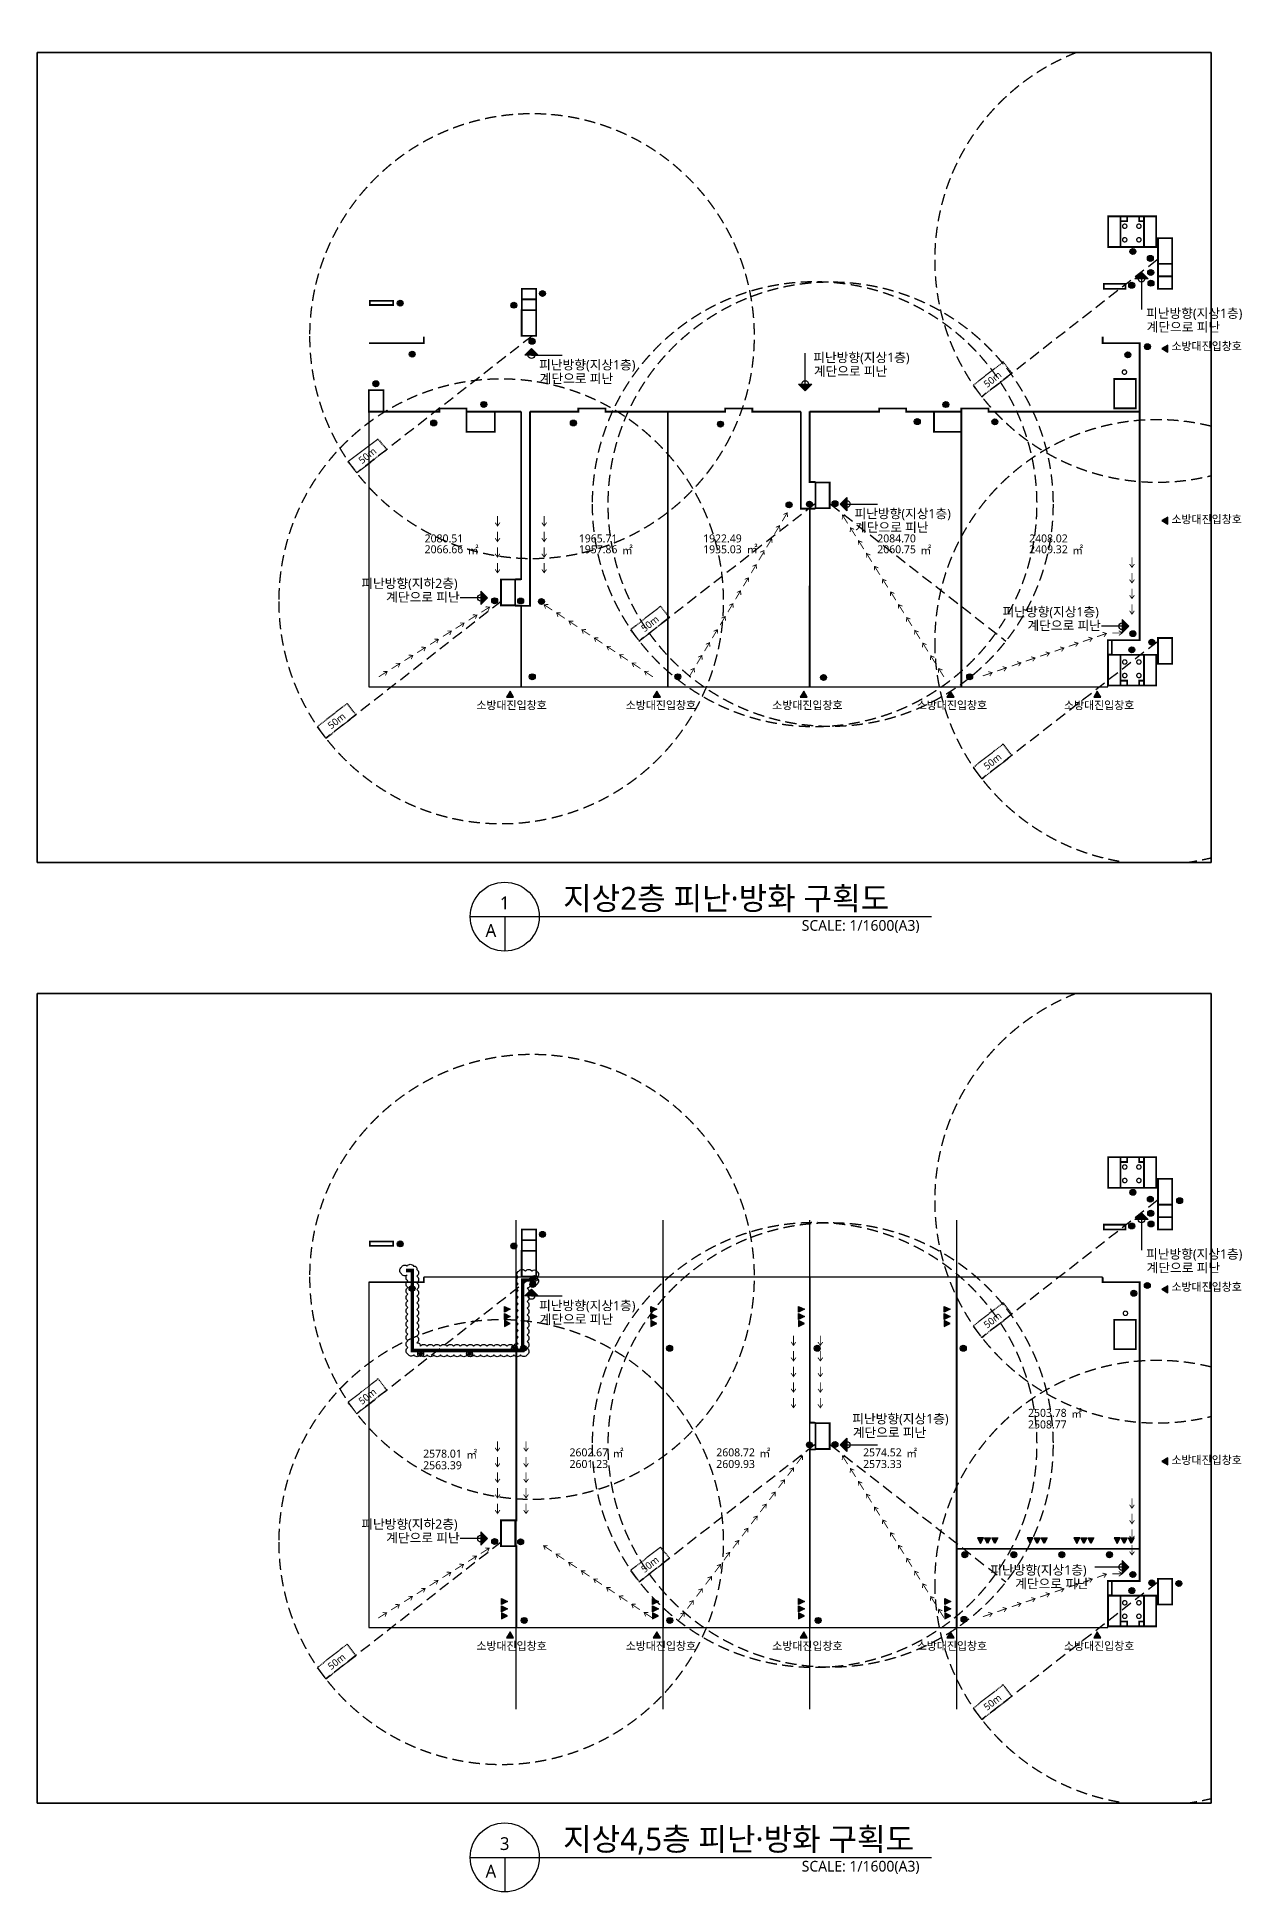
# Model space of a CAD drawing. Header units: millimetres. Extents: x 29268 to 1303829, y 14886 to 432424.
# Drawn here: x 686068 to 956888, y 15263 to 432424 of the extents above; entities that cross this region are included whole.
import ezdxf
from ezdxf.enums import TextEntityAlignment as Align
from ezdxf.xclip import XClip

# ---------------------------------------------------------------- set-up
doc = ezdxf.new("R2010")
doc.units = ezdxf.units.MM
doc.header["$LTSCALE"] = 1000
doc.linetypes.add('HIDDEN', pattern=[0.375, 0.25, -0.125])
doc.linetypes.add('PHANTOM', pattern=[63.5, 31.75, -6.35, 6.35, -6.35, 6.35, -6.35])
doc.layers.get('DEFPOINTS').update_dxf_attribs({"color": 161})
for name, color, linetype in [('151', 151, 'Continuous'), ('LED', 7, 'Continuous'), ('SASAC 도면명', 2, 'Continuous'), ('SYM', 7, 'Continuous'), ('TEXT', 3, 'Continuous'), ('TEXT(노트)', 7, 'Continuous'), ('WORK', 11, 'PHANTOM'), ('방화구획선', 4, 'HIDDEN'), ('방화문', 5, 'Continuous'), ('방화셔터', 6, 'Continuous'), ('방화유리문', 5, 'Continuous'), ('피난동선', 10, 'HIDDEN'), ('피난반경(253)', 253, 'HIDDEN')]:
    doc.layers.add(name, color=color, linetype=linetype)
doc.layers.add('REV', color=1, linetype='Continuous', plot=False)
doc.layers.add('방화면적', color=221, linetype='Continuous', plot=False)
doc.layers.add('SYM(소방-피난관련)', color=7, linetype='Continuous', true_color=0xf53619)
doc.styles.add('나눔바른고딕', font='NanumBarunGothic.ttf')

# ---------------------------------------------------------------- blocks, each defined once
blk = doc.blocks.new('sdfdgfdgfhgfh')
at = {"layer": '방화문', "const_width": 288}
for points in [[(273263, 389897, -0.9798041), (274242, 389897, -0.4204369), (273752, 389397, -0.419496), (273263, 389897, -69.4390682)], [(276453, 389897, -0.9798041), (277433, 389897, -0.4204369), (276943, 389397, -0.419496), (276453, 389897, -69.4390682)], [(273263, 386851, -0.9798041), (274242, 386851, -0.4204369), (273752, 386352, -0.419496), (273263, 386851, -69.4390682)], [(276453, 386851, -0.9798041), (277433, 386851, -0.4204369), (276943, 386352, -0.419496), (276453, 386851, -69.4390682)], [(273263, 291886, -0.9798041), (274242, 291886, -0.4204369), (273752, 291387, -0.419496), (273263, 291886, -69.4390682)], [(276453, 291886, -0.9798041), (277433, 291886, -0.4204369), (276943, 291387, -0.419496), (276453, 291886, -69.4390682)], [(273263, 288841, -0.9798041), (274242, 288841, -0.4204369), (273752, 288341, -0.419496), (273263, 288841, -69.4390682)], [(276453, 288841, -0.9798041), (277433, 288841, -0.4204369), (276943, 288341, -0.419496), (276453, 288841, -69.4390682)]]:
    blk.add_lwpolyline(points, format="xyb", dxfattribs=at)
blk = doc.blocks.new('방화문')
at = {"layer": '방화문'}
h = blk.add_hatch(color=256, dxfattribs=at)
edge = h.paths.add_edge_path()
edge.add_arc((0, 0), 250, 0, 360)
blk.add_circle((0, 0), 250, dxfattribs=at)
blk = doc.blocks.new('sdnjfkndfgkfgfh')
at = {"layer": '방화구획선', "ltscale": 5, "const_width": 400}
for points in [[(270036, 392119), (272786, 392119), (272786, 385219), (270036, 385219)], [(272786, 385219), (278086, 385219), (278086, 392119), (272786, 392119)], [(274286, 391019), (272786, 391019), (272786, 392119), (274286, 392119)], [(278086, 391019), (276986, 391019), (276986, 392119), (278086, 392119)], [(278086, 385219), (280836, 385219), (280836, 392119), (278086, 392119)], [(281236, 387219), (284436, 387219), (284436, 381419), (281236, 381419)], [(281236, 381419), (284436, 381419), (284436, 378619), (281236, 378619)], [(138236, 373444), (141436, 373444), (141436, 375819), (138236, 375819)], [(281236, 378619), (284436, 378619), (284436, 375819), (281236, 375819)], [(141436, 371019), (138236, 371019), (138236, 373444), (141436, 373444)], [(138186, 371019), (141436, 371019), (141436, 365219), (138186, 365219)], [(271361, 355519), (276261, 355519), (276261, 348919), (271361, 348919)], [(204236, 332269), (207436, 332269), (207436, 326469), (204236, 326469)], [(133536, 310419), (136736, 310419), (136736, 304619), (133536, 304619)], [(269936, 296769), (270836, 296769), (270836, 293569), (269936, 293569)], [(281236, 297269), (284436, 297269), (284436, 291469), (281236, 291469)], [(270036, 286569), (272786, 286569), (272786, 293469), (270036, 293469)], [(272786, 293469), (278086, 293469), (278086, 286569), (272786, 286569)], [(278086, 293469), (280836, 293469), (280836, 286569), (278086, 286569)], [(274286, 287669), (272786, 287669), (272786, 286569), (274286, 286569)], [(278086, 287669), (276986, 287669), (276986, 286569), (278086, 286569)]]:
    blk.add_lwpolyline(points, close=True, dxfattribs=at)
blk = doc.blocks.new('A$C67C317E9')
at = {"layer": '피난반경(253)', "linetype": 'HIDDEN', "ltscale": 10}
blk.add_line((0, 0), (-45315, -21131), dxfattribs=at)
blk.add_circle((0, 0), 50000, dxfattribs=at)
blk = doc.blocks.new('A$C7CDE0298')
at = {"layer": 'SYM(소방-피난관련)'}
h = blk.add_hatch(color=256, dxfattribs=at)
h.dxf.hatch_style = 1
h.paths.add_polyline_path([(1000, 866), (0, 866), (500, 0)])
blk.add_lwpolyline([(500, 0), (0, 866), (1000, 866), (500, 0)], dxfattribs=at)
blk = doc.blocks.new('방화셔터')
at = {"layer": '방화셔터'}
h = blk.add_hatch(color=4, dxfattribs=at)
h.paths.add_polyline_path([(-600, 0), (-350, -500), (-850, -500)])
h.paths.add_polyline_path([(600, 0), (350, -500), (850, -500)])
h.paths.add_polyline_path([(0, 0), (-250, -500), (250, -500)])
at = {"layer": '방화셔터', "color": 4}
for points in [[(-600, 0), (-350, -500), (-850, -500)], [(0, 0), (-250, -500), (250, -500)], [(600, 0), (350, -500), (850, -500)]]:
    blk.add_lwpolyline(points, close=True, dxfattribs=at)
blk = doc.blocks.new('피난유도등')
at = {"layer": '방화유리문'}
h = blk.add_hatch(color=256, dxfattribs=at)
edge = h.paths.add_edge_path()
edge.add_arc((0, 0), 367, 0, 360)
for radius in [667, 367]:
    blk.add_circle((0, 0), radius, dxfattribs=at)

msp = doc.modelspace()

# ---------------------------------------------------------------- hatches: boundary and pattern name
at = {"layer": '151'}
h = msp.add_hatch(color=256, dxfattribs=at)
h.dxf.hatch_style = 1
h.paths.add_polyline_path([(935823, 378090), (932823, 378090), (934323, 379590)])
h = msp.add_hatch(color=256, dxfattribs=at)
h.dxf.hatch_style = 1
h.paths.add_polyline_path([(798676, 360876), (795676, 360876), (797176, 362376)])
h = msp.add_hatch(color=256, dxfattribs=at)
h.dxf.hatch_style = 1
h.paths.add_polyline_path([(857215, 354401), (860215, 354401), (858715, 352901)])
h = msp.add_hatch(color=256, dxfattribs=at)
h.dxf.hatch_style = 1
h.paths.add_polyline_path([(868071, 328910), (868071, 325910), (866571, 327410)])
h = msp.add_hatch(color=256, dxfattribs=at)
h.dxf.hatch_style = 1
h.paths.add_polyline_path([(785823, 307800), (785823, 304800), (787323, 306300)])
h = msp.add_hatch(color=256, dxfattribs=at)
h.dxf.hatch_style = 1
h.paths.add_polyline_path([(929970, 301416), (929970, 298416), (931470, 299916)])
h = msp.add_hatch(color=256, dxfattribs=at)
h.dxf.hatch_style = 1
h.paths.add_polyline_path([(935823, 166507), (932823, 166507), (934323, 168007)])
h = msp.add_hatch(color=256, dxfattribs=at)
h.dxf.hatch_style = 1
h.paths.add_polyline_path([(798676, 149293), (795676, 149293), (797176, 150793)])
h = msp.add_hatch(color=256, dxfattribs=at)
h.dxf.hatch_style = 1
h.paths.add_polyline_path([(868071, 117327), (868071, 114327), (866571, 115827)])
h = msp.add_hatch(color=256, dxfattribs=at)
h.dxf.hatch_style = 1
h.paths.add_polyline_path([(785823, 96217), (785823, 93217), (787323, 94717)])
h = msp.add_hatch(color=256, dxfattribs=at)
h.dxf.hatch_style = 1
h.paths.add_polyline_path([(929970, 89833), (929970, 86833), (931470, 88333)])

# ---------------------------------------------------------------- linework, layer by layer
for points in [[(793536, 304619), (793536, 304519), (794861, 304519)], [(793786, 98836), (793536, 98836), (793536, 93036), (793786, 93036)]]:
    msp.add_lwpolyline(points)
for points in [[(935823, 378090), (932823, 378090), (934323, 379590)], [(798676, 360876), (795676, 360876), (797176, 362376)], [(857215, 354401), (860215, 354401), (858715, 352901)], [(868071, 328910), (868071, 325910), (866571, 327410)], [(785823, 307800), (785823, 304800), (787323, 306300)], [(929970, 301416), (929970, 298416), (931470, 299916)], [(935823, 166507), (932823, 166507), (934323, 168007)], [(798676, 149293), (795676, 149293), (797176, 150793)], [(868071, 117327), (868071, 114327), (866571, 115827)], [(785823, 96217), (785823, 93217), (787323, 94717)], [(929970, 89833), (929970, 86833), (931470, 88333)]]:
    msp.add_lwpolyline(points, close=True, dxfattribs=at)
at = {"layer": 'DEFPOINTS'}
for p, q in [((793786, 56373), (793786, 166342)), ((826786, 56373), (826786, 166342)), ((859786, 56373), (859786, 166342)), ((892786, 56373), (892786, 166342))]:
    msp.add_line(p, q, dxfattribs=at)
for points in [[(686068, 428924), (949996, 428924), (949996, 246781), (686068, 246781)], [(686068, 217341), (949996, 217341), (949996, 35198), (686068, 35198)]]:
    msp.add_lwpolyline(points, close=True, dxfattribs=at)
at = {"layer": 'LED'}
for centre in [(934323, 378090), (797176, 360876), (858715, 354401), (868071, 327410), (785823, 306300), (929970, 299916), (934323, 166507), (797176, 149293), (868071, 115827), (785823, 94717), (929970, 88333)]:
    msp.add_circle(centre, 750, dxfattribs=at)
at = {"layer": 'REV'}
msp.add_lwpolyline([(798374, 154892, -0.5205671), (798374, 153392, -0.5205671), (798374, 151892, -0.5205671), (796874, 151892, -0.5205671), (796224, 151043, -0.5205671), (796224, 149543, -0.5205671), (796224, 148043, -0.5205671), (796224, 146543, -0.5205671), (796224, 145043, -0.5205671), (796224, 143543, -0.5205671), (796224, 142043, -0.5205671), (796224, 140543, -0.5205671), (796224, 139043, -0.5205671), (796224, 137543, -0.5205671), (796224, 136043, -0.5205671), (794745, 136021, -0.5205671), (793245, 136021, -0.5205671), (791745, 136021, -0.5205671), (790245, 136021, -0.5205671), (788745, 136021, -0.5205671), (787245, 136021, -0.5205671), (785745, 136021, -0.5205671), (784245, 136021, -0.5205671), (782745, 136021, -0.5205671), (781245, 136021, -0.5205671), (779745, 136021, -0.5205671), (778245, 136021, -0.5205671), (776745, 136021, -0.5205671), (775245, 136021, -0.5205671), (773745, 136021, -0.5205671), (772245, 136021, -0.5205671), (770745, 136021, -0.5205671), (769423, 136200, -0.5205671), (769423, 137700, -0.5205671), (769423, 139200, -0.5205671), (769423, 140700, -0.5205671), (769423, 142200, -0.5205671), (769423, 143700, -0.5205671), (769423, 145200, -0.5205671), (769423, 146700, -0.5205671), (769423, 148200, -0.5205671), (769423, 149700, -0.5205671), (769423, 151200, -0.5205671), (769423, 152700, -0.5205671), (769256, 154033, -0.5205671), (767984, 154260, -0.5205671), (767984, 155760, -0.5205671), (769212, 156033, -0.5205671), (770712, 156033, -0.5205671), (771423, 155245, -0.5205671), (771423, 153745, -0.5205671), (771423, 152245, -0.5205671), (771423, 150745, -0.5205671), (771423, 149245, -0.5205671), (771423, 147745, -0.5205671), (771423, 146245, -0.5205671), (771423, 144745, -0.5205671), (771423, 143245, -0.5205671), (771423, 141745, -0.5205671), (771423, 140245, -0.5205671), (771423, 138745, -0.5205671), (772200, 138021, -0.5205671), (773700, 138021, -0.5205671), (775200, 138021, -0.5205671), (776700, 138021, -0.5205671), (778200, 138021, -0.5205671), (779700, 138021, -0.5205671), (781200, 138021, -0.5205671), (782700, 138021, -0.5205671), (784200, 138021, -0.5205671), (785700, 138021, -0.5205671), (787200, 138021, -0.5205671), (788700, 138021, -0.5205671), (790200, 138021, -0.5205671), (791700, 138021, -0.5205671), (793200, 138021, -0.5205671), (794224, 138498, -0.5205671), (794224, 139998, -0.5205671), (794224, 141498, -0.5205671), (794224, 142998, -0.5205671), (794224, 144498, -0.5205671), (794224, 145998, -0.5205671), (794224, 147498, -0.5205671), (794224, 148998, -0.5205671), (794224, 150498, -0.5205671), (794224, 151998, -0.5205671), (794224, 153498, -0.5205671), (794329, 154892, -0.5205671), (795829, 154892, -0.5205671), (797329, 154892, -0.5205671)], format="xyb", close=True, dxfattribs=at)
at = {"layer": 'SYM'}
for p, q in [((783421, 234604), (887147, 234604)), ((791178, 234604), (791178, 226846)), ((783421, 23021), (887147, 23021)), ((791178, 23021), (791178, 15263))]:
    msp.add_line(p, q, dxfattribs=at)
for centre in [(791178, 234604), (791178, 23021)]:
    msp.add_circle(centre, 7758, dxfattribs=at)
at = {"layer": 'TEXT(노트)'}
for points in [[(934323, 378090), (934323, 371162)], [(797176, 360876), (804104, 360876)], [(858715, 354401), (858715, 361329)], [(868071, 327410), (874999, 327410)], [(785823, 306300), (781176, 306300)], [(929970, 299916), (925323, 299916)], [(934323, 166507), (934323, 159579)], [(797176, 149293), (804104, 149293)], [(868071, 115827), (874999, 115827)], [(785823, 94717), (781176, 94717)], [(929970, 88333), (923852, 88333)]]:
    msp.add_lwpolyline(points, dxfattribs=at)
at = {"layer": 'WORK', "ltscale": 0.1, "const_width": 800}
msp.add_lwpolyline([(768984, 155033), (770423, 155033), (770423, 137021), (795224, 137021), (795224, 152892), (797374, 152892), (797374, 153436)], dxfattribs=at)
at = {"layer": '방화구획선', "ltscale": 5, "const_width": 400}
for points in [[(930736, 375819), (925836, 375819), (925836, 376919), (930736, 376919)], [(760836, 373119), (766106, 373119), (766106, 372169), (760836, 372169)], [(763936, 353019), (760648, 353019), (760648, 348169), (763936, 348169)], [(930736, 164236), (925836, 164236), (925836, 165336), (930736, 165336)], [(760836, 161536), (766106, 161536), (766106, 160586), (760836, 160586)]]:
    msp.add_lwpolyline(points, close=True, dxfattribs=at)
for points in [[(760686, 363569), (773011, 363569), (773011, 365069)], [(925586, 365069), (925586, 363569), (933911, 363569), (933911, 296769), (926736, 296769), (926736, 286369)], [(763936, 348169), (776486, 348169), (776486, 348894), (782586, 348894), (782586, 348169), (794861, 348169)], [(782586, 348169), (782586, 343669), (788936, 343669), (788936, 348169)], [(794861, 348169), (794861, 310519), (793736, 310519)], [(796861, 348169), (796861, 304519), (794861, 304519), (794861, 286319)], [(796861, 348169), (807736, 348169), (807736, 348894), (813836, 348894), (813836, 348169), (840736, 348169), (840736, 348894), (846836, 348894), (846836, 348169), (857736, 348169)], [(827836, 348169), (827836, 286319)], [(857736, 348169), (857736, 326369), (861036, 326369)], [(859736, 348169), (875336, 348169), (875336, 348894), (881436, 348894), (881436, 348169), (893836, 348169), (893836, 348894), (899936, 348894), (899936, 348169), (933811, 348169)], [(859736, 348269), (859736, 332369), (861036, 332369)], [(887686, 348169), (887686, 343669), (893836, 343669), (893836, 348169)], [(893836, 343569), (893836, 286319)], [(859748, 326269), (859736, 286319)], [(794861, 310469), (793536, 310469)], [(794861, 304519), (793536, 304569)], [(760686, 152386), (772986, 152386), (772986, 153486)], [(793786, 74698), (793786, 93036), (793536, 93036), (793536, 98836), (793786, 98836), (793786, 153523)], [(826786, 74698), (826786, 153523)], [(892786, 74698), (892786, 153523)], [(925586, 153486), (925586, 152386), (933911, 152386), (933911, 85186), (926736, 85186), (926736, 74786)], [(892786, 92411), (933911, 92411)]]:
    msp.add_lwpolyline(points, dxfattribs=at)
at = {"layer": '방화구획선', "ltscale": 5}
for points in [[(860836, 120786, 400, 400, 0), (859786, 120786, 400, 400, 0), (859786, 153523, 0, 0, 0)], [(859786, 74698, 400, 400, 0), (859786, 114786, 400, 400, 0), (860836, 114786, 0, 0, 0)]]:
    msp.add_lwpolyline(points, format="xyseb", dxfattribs=at)
at = {"layer": '방화면적'}
msp.add_lwpolyline([(793536, 304619), (790336, 304619), (790336, 310419), (793536, 310419), (793536, 310519), (794861, 310519), (794861, 348169), (788936, 348169), (788936, 343669), (782586, 343669), (782586, 348169), (782586, 348894), (776486, 348894), (776486, 348169), (760648, 348169), (760648, 286281), (794861, 286281), (794861, 304519), (793536, 304519), (793536, 304619)], dxfattribs=at)
for points in [[(827836, 348169), (813836, 348169), (813836, 348894), (807736, 348894), (807736, 348169), (796861, 348169), (796861, 304519), (794861, 304519), (794861, 286281), (827836, 286281)], [(859736, 326369), (857736, 326369), (857736, 348169), (846836, 348169), (846836, 348894), (840736, 348894), (840736, 348169), (827836, 348169), (827836, 286281), (859736, 286281)], [(893836, 343669), (887686, 343669), (887686, 348169), (881436, 348169), (881436, 348894), (875336, 348894), (875336, 348169), (859736, 348169), (859736, 332369), (861036, 332369), (861036, 332269), (864236, 332269), (864236, 326469), (861036, 326469), (861036, 326369), (859736, 326369), (859736, 286281), (893836, 286281)], [(933911, 348169), (899936, 348169), (899936, 348894), (893836, 348894), (893836, 348169), (893836, 343669), (893836, 286281), (926736, 286281), (926736, 296769), (933911, 296769)], [(793786, 153523), (772986, 153523), (772986, 152386), (760648, 152386), (760648, 74698), (793786, 74698), (793786, 93036), (790336, 93036), (790336, 98836), (793786, 98836)], [(793786, 93036), (793786, 74698), (826786, 74698), (826786, 153523), (793786, 153523), (793786, 98836), (793536, 98836), (793536, 93036)], [(859786, 114786), (861036, 114786), (861036, 120786), (859786, 120786), (859786, 153523), (826786, 153523), (826786, 74698), (859786, 74698)], [(859786, 114786), (859786, 74698), (892786, 74698), (892786, 153523), (859786, 153523), (859786, 120786), (864236, 120786), (864236, 114786)], [(933911, 152386), (925586, 152386), (925586, 153523), (892786, 153523), (892786, 92411), (933911, 92411)], [(926736, 85186), (933911, 85186), (933911, 92411), (892786, 92411), (892786, 74698), (926736, 74698)]]:
    msp.add_lwpolyline(points, close=True, dxfattribs=at)
at = {"layer": '방화문', "const_width": 288}
for points in [[(929993, 357091, -0.9798041), (930972, 357091, -0.4204369), (930482, 356592, -0.419496), (929993, 357091, -69.4390682)], [(930225, 145399, -0.9798041), (931205, 145399, -0.4204369), (930715, 144899, -0.419496), (930225, 145399, -69.4390682)]]:
    msp.add_lwpolyline(points, format="xyb", dxfattribs=at)
at = {"layer": '피난동선', "linetype": 'Continuous', "ltscale": 0.05, "const_width": 188}
for points in [[(853549, 323525), (854692, 325437)], [(853841, 325058), (854692, 325437), (854761, 324508)], [(789029, 323224), (789565, 322462), (790101, 323224)], [(789565, 324689), (789565, 322462)], [(789565, 321184), (789565, 318957)], [(800586, 323224), (800050, 322462), (799515, 323224)], [(800050, 324689), (800050, 322462)], [(800050, 321184), (800050, 318957)], [(851821, 320634), (852964, 322546)], [(852112, 322166), (852964, 322546), (853032, 321617)], [(867956, 324564), (867097, 324925), (867048, 323995)], [(868280, 323038), (867097, 324925)], [(869745, 321710), (868886, 322071), (868837, 321141)], [(870069, 320184), (868886, 322071)], [(789029, 319719), (789565, 318957), (790101, 319719)], [(789565, 317679), (789565, 315451)], [(800586, 319719), (800050, 318957), (799515, 319719)], [(800050, 317679), (800050, 315451)], [(848599, 316554), (849450, 316933), (849518, 316004)], [(850058, 317686), (851201, 319598)], [(850350, 319218), (851201, 319598), (851270, 318668)], [(871570, 318799), (870711, 319161), (870662, 318230)], [(871894, 317273), (870711, 319161)], [(789029, 316214), (789565, 315451), (790101, 316214)], [(789565, 314173), (789565, 311946)], [(800586, 316214), (800050, 315451), (799515, 316214)], [(800050, 314173), (800050, 311946)], [(846578, 311865), (847721, 313777)], [(846870, 313397), (847721, 313777), (847790, 312847)], [(848307, 314756), (849450, 316668)], [(873359, 315945), (872500, 316306), (872451, 315376)], [(873683, 314419), (872500, 316306)], [(875183, 313034), (874324, 313396), (874275, 312465)], [(875507, 311509), (874324, 313396)], [(931647, 313919), (932183, 313156), (932719, 313919)], [(932183, 315383), (932183, 313156)], [(789029, 312709), (789565, 311946), (790101, 312709)], [(800586, 312709), (800050, 311946), (799515, 312709)], [(844816, 308916), (845959, 310828)], [(845108, 310449), (845959, 310828), (846027, 309899)], [(876996, 310143), (876137, 310504), (876088, 309574)], [(877320, 308617), (876137, 310504)], [(931647, 310413), (932183, 309651), (932719, 310413)], [(932183, 311878), (932183, 309651)], [(800956, 304805), (800024, 304781), (800363, 303913)], [(801880, 303549), (800024, 304781)], [(841336, 303096), (842479, 305007)], [(841628, 304628), (842479, 305007), (842548, 304078)], [(843065, 305987), (844208, 307899)], [(843357, 307519), (844208, 307899), (844276, 306969)], [(878785, 307288), (877926, 307650), (877877, 306719)], [(879109, 305763), (877926, 307650)], [(880574, 304434), (879715, 304796), (879666, 303865)], [(880898, 302908), (879715, 304796)], [(931647, 306908), (932183, 306145), (932719, 306908)], [(932183, 308373), (932183, 306145)], [(932183, 304868), (932183, 302640)], [(780152, 299429), (782037, 300616)], [(781106, 300663), (782037, 300616), (781677, 299756)], [(783059, 301259), (784944, 302446)], [(784013, 302493), (784944, 302446), (784584, 301586)], [(785910, 303054), (787795, 304241)], [(786864, 304288), (787795, 304241), (787435, 303381)], [(803762, 302942), (802831, 302917), (803170, 302049)], [(804686, 301685), (802831, 302917)], [(806569, 301079), (805637, 301054), (805976, 300186)], [(807493, 299822), (805637, 301054)], [(839608, 300204), (840751, 302116)], [(839900, 301736), (840751, 302116), (840819, 301187)], [(882399, 301524), (881540, 301885), (881491, 300955)], [(882723, 299998), (881540, 301885)], [(931647, 303403), (932183, 302640), (932719, 303403)], [(774394, 295805), (776279, 296991)], [(775349, 297038), (776279, 296991), (775919, 296132)], [(777301, 297635), (779186, 298821)], [(778256, 298868), (779186, 298821), (778826, 297962)], [(809430, 299178), (808499, 299154), (808838, 298286)], [(810354, 297922), (808499, 299154)], [(812237, 297315), (811305, 297290), (811644, 296422)], [(813161, 296058), (811305, 297290)], [(836094, 294326), (837237, 296238)], [(836386, 295859), (837237, 296238), (837306, 295309)], [(837845, 297256), (838988, 299168)], [(838137, 298788), (838988, 299168), (839057, 298238)], [(884211, 298632), (883353, 298993), (883304, 298063)], [(884536, 297106), (883353, 298993)], [(886001, 295778), (885142, 296139), (885093, 295209)], [(886325, 294252), (885142, 296139)], [(917972, 295385), (920079, 296109)], [(919184, 296367), (920079, 296109), (919532, 295354)], [(921158, 296479), (923265, 297203)], [(922369, 297462), (923265, 297203), (922718, 296449)], [(924344, 297574), (926451, 298298)], [(925555, 298557), (926451, 298298), (925903, 297544)], [(927761, 298383), (929988, 298383)], [(929226, 298919), (929988, 298383), (929226, 297847)], [(768655, 292192), (770540, 293378)], [(769610, 293426), (770540, 293378), (770180, 292519)], [(771506, 293986), (773391, 295173)], [(772460, 295220), (773391, 295173), (773031, 294313)], [(815098, 295415), (814167, 295390), (814506, 294522)], [(816022, 294158), (814167, 295390)], [(817942, 293527), (817010, 293502), (817349, 292634)], [(818866, 292270), (817010, 293502)], [(834366, 291435), (835509, 293347)], [(834658, 292967), (835509, 293347), (835577, 292417)], [(887790, 292923), (886931, 293285), (886882, 292354)], [(888114, 291398), (886931, 293285)], [(906336, 291952), (907231, 291693), (906684, 290939)], [(908310, 292064), (910417, 292788)], [(909522, 293047), (910417, 292788), (909870, 292033)], [(911538, 293173), (913645, 293897)], [(912749, 294156), (913645, 293897), (913098, 293143)], [(914787, 294290), (916893, 295014)], [(915998, 295272), (916893, 295014), (916346, 294259)], [(762860, 288543), (764745, 289730)], [(763814, 289777), (764745, 289730), (764385, 288870)], [(765748, 290362), (767633, 291548)], [(766702, 291595), (767633, 291548), (767273, 290689)], [(820748, 291663), (819816, 291639), (820155, 290771)], [(821672, 290407), (819816, 291639)], [(823554, 289800), (822623, 289776), (822962, 288907)], [(824478, 288543), (822623, 289776)], [(832637, 288543), (833780, 290455)], [(832929, 290076), (833780, 290455), (833849, 289526)], [(889579, 290069), (888720, 290431), (888671, 289500)], [(889903, 288543), (888720, 290431)], [(898648, 288743), (900755, 289467)], [(899860, 289726), (900755, 289467), (900208, 288713)], [(901876, 289853), (903983, 290577)], [(903087, 290835), (903983, 290577), (903436, 289822)], [(905125, 290969), (907231, 291693)], [(856633, 138935), (856098, 138172), (855562, 138935)], [(856098, 140400), (856098, 138172)], [(861592, 138935), (862128, 138172), (862663, 138935)], [(862128, 140400), (862128, 138172)], [(856633, 135429), (856098, 134667), (855562, 135429)], [(856098, 136894), (856098, 134667)], [(861592, 135429), (862128, 134667), (862663, 135429)], [(862128, 136894), (862128, 134667)], [(856633, 131924), (856098, 131161), (855562, 131924)], [(856098, 133389), (856098, 131161)], [(856098, 129884), (856098, 127656)], [(861592, 131924), (862128, 131161), (862663, 131924)], [(862128, 133389), (862128, 131161)], [(862128, 129884), (862128, 127656)], [(856633, 128419), (856098, 127656), (855562, 128419)], [(856098, 126378), (856098, 124151)], [(861592, 128419), (862128, 127656), (862663, 128419)], [(862128, 126378), (862128, 124151)], [(856633, 124913), (856098, 124151), (855562, 124913)], [(861592, 124913), (862128, 124151), (862663, 124913)], [(789029, 115146), (789565, 114384), (790101, 115146)], [(789565, 116611), (789565, 114384)], [(789565, 113106), (789565, 110879)], [(796509, 115146), (795973, 114384), (795437, 115146)], [(795973, 116611), (795973, 114384)], [(795973, 113106), (795973, 110879)], [(856789, 111530), (858130, 113308)], [(857243, 113022), (858130, 113308), (858098, 112377)], [(867956, 112981), (867097, 113342), (867048, 112411)], [(868280, 111455), (867097, 113342)], [(789029, 111641), (789565, 110879), (790101, 111641)], [(789565, 109601), (789565, 107373)], [(796509, 111641), (795973, 110879), (795437, 111641)], [(795973, 109601), (795973, 107373)], [(854760, 108840), (856101, 110619)], [(855214, 110333), (856101, 110619), (856070, 109687)], [(869745, 110126), (868886, 110488), (868837, 109557)], [(870069, 108601), (868886, 110488)], [(789029, 108136), (789565, 107373), (790101, 108136)], [(789029, 104631), (789565, 103868), (790101, 104631)], [(789565, 106095), (789565, 103868)], [(796509, 108136), (795973, 107373), (795437, 108136)], [(796509, 104631), (795973, 103868), (795437, 104631)], [(795973, 106095), (795973, 103868)], [(850662, 103409), (852004, 105187)], [(851117, 104901), (852004, 105187), (851972, 104256)], [(852731, 106151), (854073, 107929)], [(853186, 107643), (854073, 107929), (854041, 106998)], [(871570, 107216), (870711, 107577), (870662, 106647)], [(871894, 105690), (870711, 107577)], [(873359, 104362), (872500, 104723), (872451, 103793)], [(873683, 102836), (872500, 104723)], [(789029, 101125), (789565, 100363), (790101, 101125)], [(789565, 102590), (789565, 100363)], [(796509, 101125), (795973, 100363), (795437, 101125)], [(795973, 102590), (795973, 100363)], [(848607, 100684), (849949, 102462)], [(849062, 102176), (849949, 102462), (849917, 101531)], [(875183, 101451), (874324, 101813), (874275, 100882)], [(875507, 99925), (874324, 101813)], [(931647, 102335), (932183, 101573), (932719, 102335)], [(932183, 103800), (932183, 101573)], [(932183, 100295), (932183, 98067)], [(844510, 95253), (845851, 97031)], [(844964, 96745), (845851, 97031), (845820, 96099)], [(846578, 97995), (847920, 99773)], [(847033, 99487), (847920, 99773), (847888, 98842)], [(876996, 98559), (876137, 98921), (876088, 97990)], [(877320, 97034), (876137, 98921)], [(878785, 95705), (877926, 96067), (877877, 95136)], [(879109, 94179), (877926, 96067)], [(931647, 98830), (932183, 98067), (932719, 98830)], [(932183, 96790), (932183, 94562)], [(785810, 91371), (787695, 92557)], [(786764, 92604), (787695, 92557), (787335, 91698)], [(800856, 93122), (799924, 93098), (800263, 92229)], [(801780, 91865), (799924, 93098)], [(842454, 92528), (843796, 94306)], [(842909, 94020), (843796, 94306), (843764, 93375)], [(880574, 92851), (879715, 93212), (879666, 92282)], [(880898, 91325), (879715, 93212)], [(931647, 95325), (932183, 94562), (932719, 95325)], [(931647, 91819), (932183, 91057), (932719, 91819)], [(932183, 93284), (932183, 91057)], [(780052, 87746), (781937, 88933)], [(781006, 88980), (781937, 88933), (781577, 88073)], [(782959, 89576), (784844, 90763)], [(783913, 90810), (784844, 90763), (784484, 89903)], [(803662, 91259), (802731, 91234), (803070, 90366)], [(804586, 90002), (802731, 91234)], [(806469, 89395), (805537, 89371), (805876, 88503)], [(807393, 88139), (805537, 89371)], [(838397, 87149), (839738, 88928)], [(838851, 88642), (839738, 88928), (839707, 87996)], [(840426, 89839), (841767, 91617)], [(840880, 91331), (841767, 91617), (841736, 90686)], [(882399, 89940), (881540, 90302), (881491, 89371)], [(882723, 88415), (881540, 90302)], [(771406, 82303), (773291, 83490)], [(772360, 83537), (773291, 83490), (772931, 82630)], [(774294, 84121), (776179, 85308)], [(775249, 85355), (776179, 85308), (775819, 84448)], [(777201, 85951), (779086, 87138)], [(778156, 87185), (779086, 87138), (778726, 86278)], [(809330, 87495), (808399, 87471), (808738, 86602)], [(810254, 86238), (808399, 87471)], [(812137, 85632), (811205, 85607), (811544, 84739)], [(813061, 84375), (811205, 85607)], [(814998, 83731), (814067, 83707), (814406, 82839)], [(815922, 82475), (814067, 83707)], [(834273, 81682), (835614, 83461)], [(834727, 83175), (835614, 83461), (835583, 82529)], [(836328, 84407), (837670, 86185)], [(836783, 85899), (837670, 86185), (837638, 85254)], [(884211, 87049), (883353, 87410), (883304, 86479)], [(884536, 85523), (883353, 87410)], [(886001, 84194), (885142, 84556), (885093, 83625)], [(886325, 82669), (885142, 84556)], [(914787, 82706), (916893, 83430)], [(915998, 83689), (916893, 83430), (916346, 82676)], [(917972, 83801), (920079, 84525)], [(919184, 84784), (920079, 84525), (919532, 83771)], [(921158, 84896), (923265, 85620)], [(922369, 85879), (923265, 85620), (922718, 84866)], [(924344, 85991), (926451, 86715)], [(925555, 86974), (926451, 86715), (925903, 85960)], [(927761, 86799), (929988, 86799)], [(929226, 87335), (929988, 86799), (929226, 86264)], [(765648, 78678), (767533, 79865)], [(766602, 79912), (767533, 79865), (767173, 79005)], [(768555, 80508), (770440, 81695)], [(769510, 81742), (770440, 81695), (770080, 80835)], [(817842, 81844), (816910, 81819), (817249, 80951)], [(818766, 80587), (816910, 81819)], [(820648, 79980), (819716, 79956), (820055, 79088)], [(821572, 78724), (819716, 79956)], [(832244, 78993), (833586, 80771)], [(832699, 80485), (833586, 80771), (833554, 79840)], [(887790, 81340), (886931, 81702), (886882, 80771)], [(888114, 79814), (886931, 81702)], [(903087, 79252), (903983, 78993), (903436, 78239)], [(905125, 79386), (907231, 80110)], [(906336, 80369), (907231, 80110), (906684, 79355)], [(908310, 80481), (910417, 81205)], [(909522, 81463), (910417, 81205), (909870, 80450)], [(911538, 81590), (913645, 82314)], [(912749, 82573), (913645, 82314), (913098, 81559)], [(762760, 76860), (764645, 78047)], [(763714, 78094), (764645, 78047), (764285, 77187)], [(823454, 78117), (822523, 78092), (822862, 77224)], [(824378, 76860), (822523, 78092)], [(830215, 76304), (831557, 78082)], [(830670, 77796), (831557, 78082), (831525, 77151)], [(889579, 78486), (888720, 78847), (888671, 77917)], [(889903, 76960), (888720, 78847)], [(898648, 77160), (900755, 77884)], [(899860, 78143), (900755, 77884), (900208, 77130)], [(901876, 78269), (903983, 78993)]]:
    msp.add_lwpolyline(points, dxfattribs=at)
at = {"layer": '피난반경(253)'}
for points in [[(896458, 354068), (898428, 351546), (905206, 356838), (903236, 359361)], [(755941, 336918), (757910, 334396), (764688, 339688), (762719, 342011)], [(819458, 299118), (821428, 296596), (828206, 301888), (826236, 304411)], [(749008, 277268), (750978, 274746), (757756, 280038), (755786, 282561)], [(896458, 268118), (898428, 265596), (905206, 270888), (903236, 273411)], [(896458, 142484), (898428, 139962), (905206, 145255), (903236, 147777)], [(755941, 125334), (757910, 122812), (764688, 128105), (762719, 130627)], [(819458, 87534), (821428, 85012), (828206, 90305), (826236, 92827)], [(749008, 65684), (750978, 63162), (757756, 68455), (755786, 70977)], [(896458, 56534), (898428, 54012), (905206, 59305), (903236, 61827)]]:
    msp.add_lwpolyline(points, close=True, dxfattribs=at)

# ---------------------------------------------------------------- block references
at = {"xscale": -1, "rotation": 242.9858682363134}
for p in [(797318, 365169), (860836, 327369), (790386, 305519), (797318, 153586), (860836, 115786), (790386, 93936)]:
    msp.add_blockref('A$C67C317E9', p, dxfattribs=at)
ref = msp.add_blockref('A$C67C317E9', (937836, 296369), dxfattribs=dict(xscale=-1, rotation=242.9858682363134))
XClip(ref).set_block_clipping_path([(-158532.6306378669, -201775.3072290731), (-38654.0257425415, 33356.3144842564), (123616.0450269033, -49374.8365126236), (3737.4401315779, -284506.4582259532)])
ref = msp.add_blockref('A$C67C317E9', (937836, 382319), dxfattribs=dict(xscale=-1, rotation=242.9858682363134))
XClip(ref).set_block_clipping_path([(-235105.0148239837, -162735.9363318147), (-115226.4099286583, 72395.6853815148), (47043.6608407865, -10335.4656153652), (-72834.9440545388, -245467.0873286948)])
for name, p in [('sdnjfkndfgkfgfh', (656800, 0)), ('sdfdgfdgfhgfh', (656800, 0)), ('sdnjfkndfgkfgfh', (656800, -211583)), ('sdfdgfdgfhgfh', (656800, -211583))]:
    msp.add_blockref(name, p)
at = {"rotation": 117.0141317636866}
for p in [(864436, 327369), (864436, 115786)]:
    msp.add_blockref('A$C67C317E9', p, dxfattribs=at)
at = {"xscale": -1.6, "yscale": 1.6, "zscale": 1.6}
for p, rotation in [((938865, 361569), 270), ((938865, 322869), 270), ((791586, 285340), 180), ((824586, 285340), 180), ((857586, 285340), 180), ((890586, 285340), 180), ((923586, 285340), 180), ((938865, 149986), 270), ((938865, 111286), 270), ((791586, 73757), 180), ((824586, 73757), 180), ((857586, 73757), 180), ((890586, 73757), 180), ((923586, 73757), 180)]:
    msp.add_blockref('A$C7CDE0298', p, dxfattribs=dict(at, rotation=rotation))
ref = msp.add_blockref('A$C67C317E9', (937836, 84786), dxfattribs=dict(xscale=-1, rotation=242.9858682363134))
XClip(ref).set_block_clipping_path([(-158532.6306378669, -201775.3072290731), (-38654.0257425415, 33356.3144842564), (123616.0450269033, -49374.8365126236), (3737.4401315779, -284506.4582259532)])
ref = msp.add_blockref('A$C67C317E9', (937836, 170736), dxfattribs=dict(xscale=-1, rotation=242.9858682363134))
XClip(ref).set_block_clipping_path([(-235105.0148239837, -162735.9363318147), (-115226.4099286583, 72395.6853815148), (47043.6608407865, -10335.4656153652), (-72834.9440545388, -245467.0873286948)])
at = {"layer": '151', "xscale": 2.666666669029812, "yscale": 2.666666669029812, "zscale": 2.666666669029812}
for p in [(932392, 384194), (936306, 382658), (936394, 379472), (932126, 376608), (936457, 377064), (767693, 372582), (793227, 372117), (799672, 374741), (797328, 364007), (935663, 362804), (770383, 361112), (931265, 360978), (762231, 354467), (786476, 349808), (890353, 349775), (775218, 345632), (806616, 345625), (883918, 345940), (901360, 345901), (839675, 345389), (855094, 327227), (859672, 327387), (865432, 327485), (788917, 305652), (794765, 305593), (799439, 305476), (932392, 298244), (936636, 296349), (932163, 294605), (797377, 288563), (830104, 288563), (862853, 288398), (895699, 288563), (932392, 172610), (936306, 171075), (942895, 170735), (936394, 167889), (799672, 163157), (932126, 165025), (936457, 165481), (767693, 160999), (793227, 160533), (770353, 150980), (797482, 151890), (932579, 149898), (935632, 151657), (795389, 137526), (828251, 137526), (861424, 137526), (894259, 137526), (859672, 115803), (865432, 115901), (788917, 94069), (794765, 94010), (894606, 91099), (905605, 91099), (916417, 91099), (927109, 91099), (932163, 83022), (932392, 86660), (936636, 84766), (942729, 84620), (795561, 76324), (828288, 76324), (861633, 76324), (894420, 76566)]:
    msp.add_blockref('방화문', p, dxfattribs=at)
at = {"layer": '151', "xscale": -2.666666669029812, "yscale": 2.666666669029812, "zscale": 2.666666669029812}
for p, rotation in [((792442, 144690), 270), ((825380, 144690), 270), ((858552, 144690), 270), ((891284, 144690), 270), ((899734, 93589), 180), ((910864, 93589), 180), ((921371, 93589), 180), ((930433, 93589), 180), ((791805, 78956), 270), ((825718, 78956), 270), ((858557, 78956), 270), ((891464, 78956), 270)]:
    msp.add_blockref('방화셔터', p, dxfattribs=dict(at, rotation=rotation))
at = {"layer": 'SASAC 도면명'}
for p in [(797844, 153204), (793380, 137531), (772286, 136336), (783286, 136311)]:
    msp.add_blockref('피난유도등', p, dxfattribs=at)

# ---------------------------------------------------------------- texts
at = {"layer": 'DEFPOINTS', "style": '나눔바른고딕'}
for s, p in [('2080.51', (777518, 319668)), ('1965.71', (812176, 319669)), ('1922.49', (840121, 319669)), ('2084.70', (879272, 319668)), ('2408.02', (913407, 319668)), ('2508.77', (913164, 120393)), ('2563.39', (777193, 111216)), ('2601.23', (810086, 111501)), ('2609.93', (843086, 111501)), ('2573.33', (876086, 111501))]:
    msp.add_text(s, height=1800, dxfattribs=at).set_placement(p, align=Align.MIDDLE)
at = {"layer": 'TEXT', "style": '나눔바른고딕'}
for s, p in [('지상2층 피난·방화 구획도', (804298, 236155)), ('지상4,5층 피난·방화 구획도', (804298, 24572))]:
    msp.add_text(s, height=5120, dxfattribs=at).set_placement(p)
for s, p in [('1', (791178, 237707)), ('A', (788075, 231501)), ('3', (791178, 26124)), ('A', (788075, 19917))]:
    msp.add_text(s, height=2880, dxfattribs=at).set_placement(p, align=Align.MIDDLE)
for p in [(884433, 233828), (884433, 22245)]:
    msp.add_text('SCALE: 1/1600(A3)', height=2400, dxfattribs=at).set_placement(p, align=Align.TOP_RIGHT)
at = {"layer": 'TEXT(노트)', "style": '나눔바른고딕'}
for p in [(935471, 366179), (799040, 354593), (860659, 356233), (869935, 321128), (764531, 305429), (908678, 299045), (935471, 154596), (799040, 143010), (869425, 117549), (764531, 93846), (905923, 83536)]:
    msp.add_text('계단으로 피난', height=2100, dxfattribs=at).set_placement(p)
for s, p in [('2066.66', (777518, 317225)), ('㎡', (784084, 317225)), ('1957.86', (812176, 317226)), ('㎡', (818742, 317225)), ('1935.03', (840121, 317226)), ('㎡', (846811, 317412)), ('2060.75', (879272, 317225)), ('㎡', (885838, 317225)), ('2409.32', (913407, 317225)), ('㎡', (919972, 317225)), ('2503.78', (913164, 123003)), ('㎡', (919730, 123001)), ('2578.01', (777193, 113826)), ('㎡', (783759, 113824)), ('2602.67', (810086, 114111)), ('㎡', (816652, 114109)), ('2608.72', (843086, 114111)), ('㎡', (849652, 114109)), ('2574.52', (876086, 114111)), ('㎡', (882652, 114109))]:
    msp.add_text(s, height=1800, dxfattribs=at).set_placement(p, align=Align.MIDDLE)
at = {"layer": '피난동선', "linetype": 'Continuous', "ltscale": 0.05, "style": '나눔바른고딕'}
for s, height, p in [('피난방향(지상1층)', 2100, (935345, 370311)), ('소방대진입창호', 1800, (941061, 362920)), ('피난방향(지상1층)', 2100, (798915, 358725)), ('피난방향(지상1층)', 2100, (860534, 360365)), ('피난방향(지상1층)', 2100, (869809, 325259)), ('소방대진입창호', 1800, (941061, 323967)), ('피난방향(지하2층)', 2100, (758931, 309561)), ('피난방향(지상1층)', 2100, (903078, 303177)), ('소방대진입창호', 1800, (784813, 282160)), ('소방대진입창호', 1800, (818383, 282160)), ('소방대진입창호', 1800, (851326, 282160)), ('소방대진입창호', 1800, (883798, 282160)), ('소방대진입창호', 1800, (916897, 282160)), ('피난방향(지상1층)', 2100, (935345, 158728)), ('소방대진입창호', 1800, (941061, 151336)), ('피난방향(지상1층)', 2100, (798915, 147142)), ('피난방향(지상1층)', 2100, (869300, 121681)), ('소방대진입창호', 1800, (941061, 112384)), ('피난방향(지하2층)', 2100, (758931, 97978)), ('피난방향(지상1층)', 2100, (900323, 87668)), ('소방대진입창호', 1800, (784813, 70577)), ('소방대진입창호', 1800, (818383, 70577)), ('소방대진입창호', 1800, (851326, 70577)), ('소방대진입창호', 1800, (883798, 70577)), ('소방대진입창호', 1800, (916897, 70577))]:
    msp.add_text(s, height=height, dxfattribs=at).set_placement(p, align=Align.MIDDLE_LEFT)
at = {"layer": '피난반경(253)', "style": '나눔바른고딕'}
for p in [(900832, 355453), (760315, 338303), (823832, 300503), (753382, 278653), (900832, 269503), (900832, 143870), (760315, 126720), (823832, 88920), (753382, 67070), (900832, 57920)]:
    msp.add_text('50m', height=1600, rotation=37.98587, dxfattribs=at).set_placement(p, align=Align.MIDDLE_CENTER)

doc.saveas('drawing.dxf')
